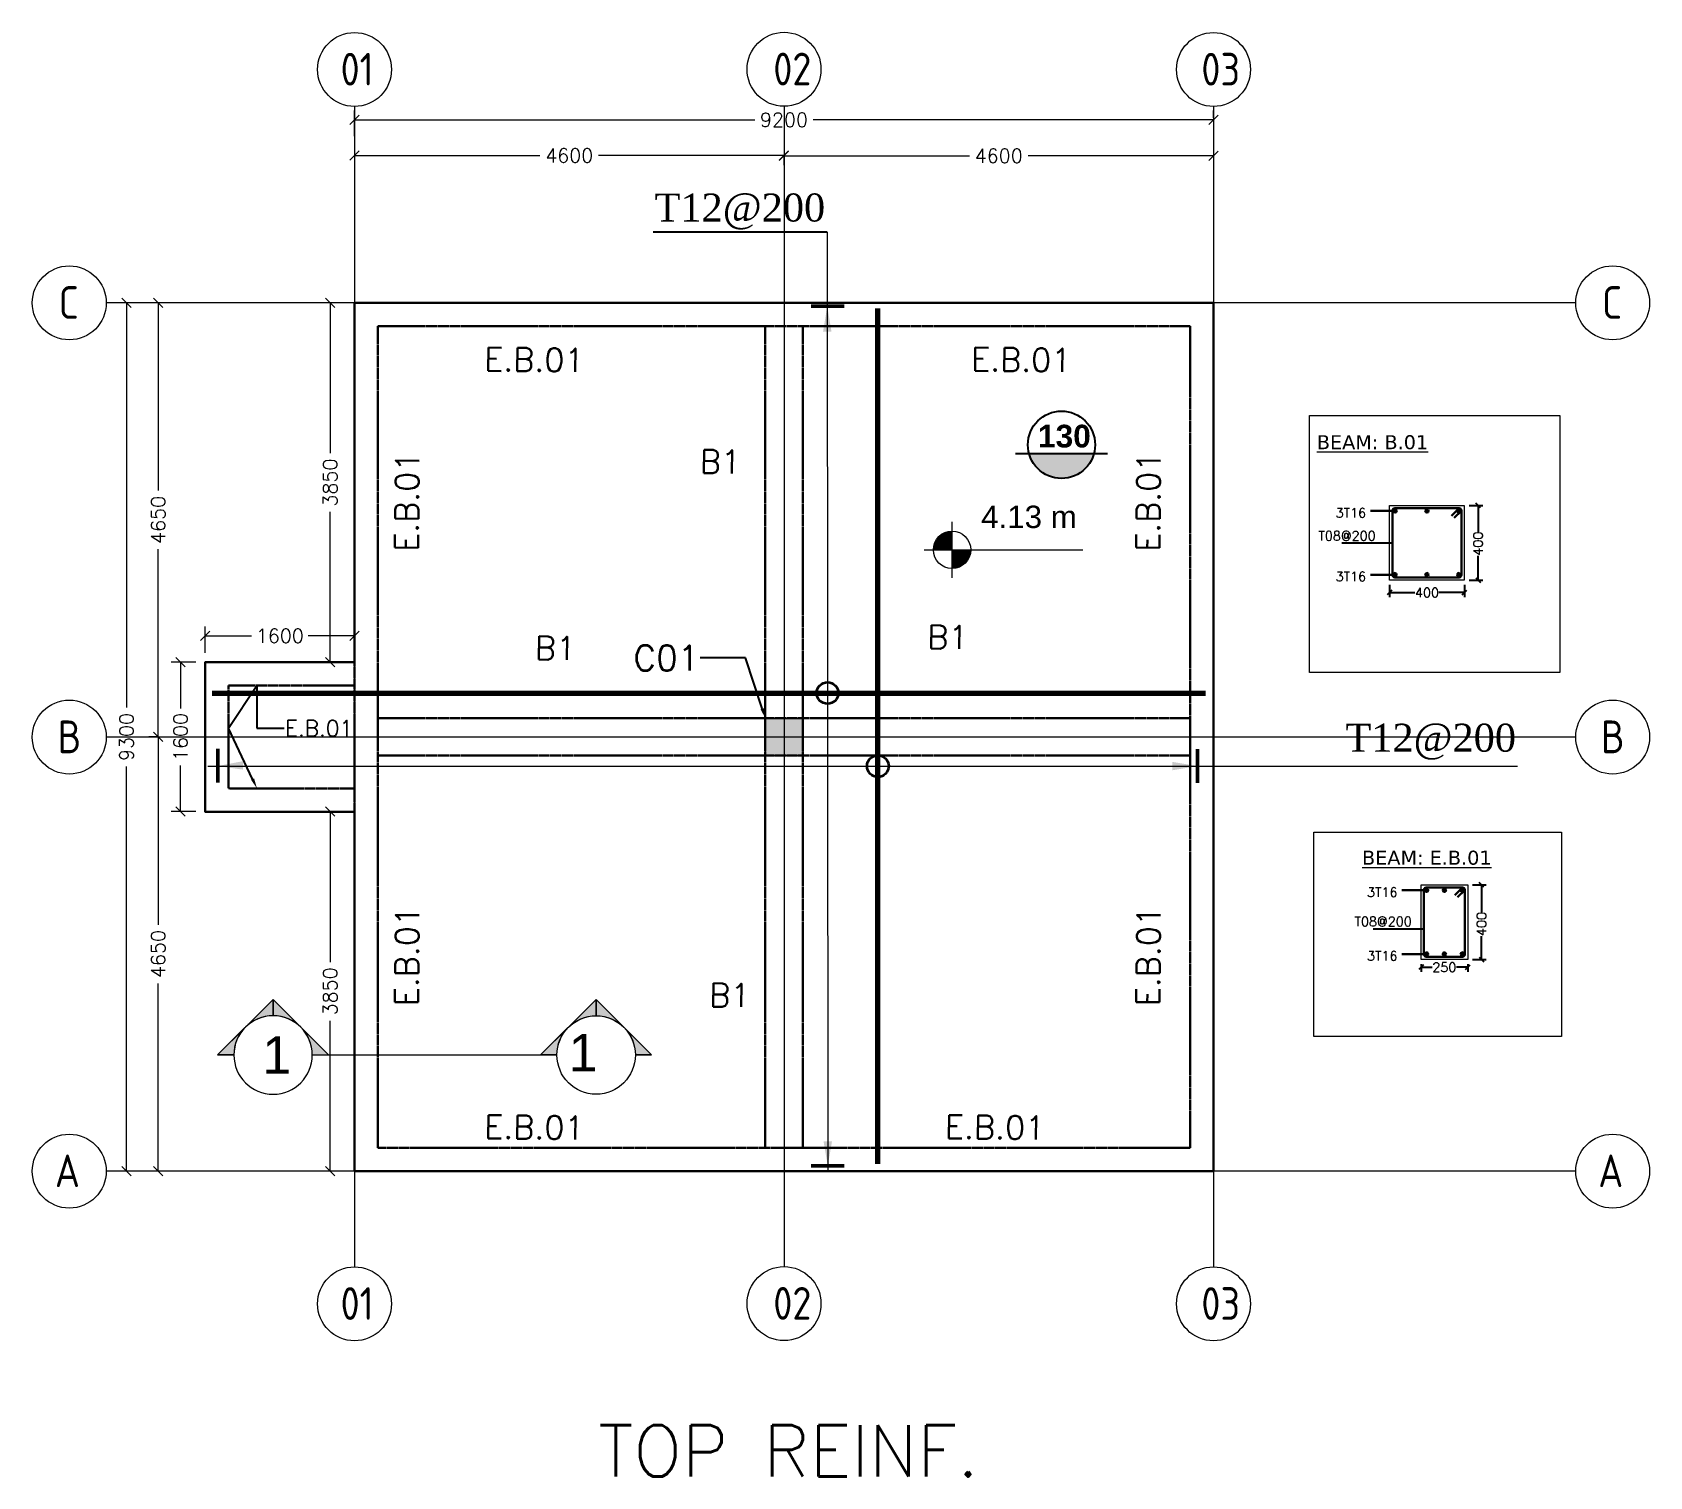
# Model space of a CAD drawing. Header units: millimetres. Extents: x 5119 to 442966, y -339486 to 193490.
# Drawn here: x 109403 to 126725, y 112283 to 127753 of the extents above; entities that cross this region are included whole.
import ezdxf
from ezdxf import colors
from ezdxf.entities.mleader import LeaderData, LeaderLine
from ezdxf.math import Vec2, Vec3

# ---------------------------------------------------------------- set-up
doc = ezdxf.new("R2010")
doc.units = ezdxf.units.MM
doc.header["$LTSCALE"] = 10
doc.header["$PDMODE"] = 34
doc.linetypes.add('D15N1A_R&D_E_pianta level 1 (L1)_00$0$PHANTOM', pattern=[12.7, 6.35, -1.27, 1.27, -1.27, 1.27, -1.27])
doc.linetypes.add('hidden', pattern=[6.25, 4.75, -1.5])
doc.layers.add('0SLABS_Pen_No__61', color=7, linetype='Continuous', lineweight=0, true_color=0x6a6a6a)
for name, color, linetype in [('2D Drafting', 7, 'Continuous'), ('SLAB', 1, 'Continuous'), ('text', 7, 'Continuous')]:
    doc.layers.add(name, color=color, linetype=linetype)
for name, color, linetype, lineweight in [('G-ANNO-DIMS', 111, 'Continuous', 9), ('G-ANNO-SYMB', 111, 'Continuous', 9), ('S-COLS', 52, 'Continuous', 9), ('STR-BEAM', 5, 'hidden', 30), ('STR-CONC', 3, 'Continuous', 30), ('STR-CONC_IN_SEC', 7, 'Continuous', 15), ('STR-DIM', 1, 'Continuous', 9), ('STR-GRID', 248, 'Continuous', 9), ('STR-HATCH', 4, 'Continuous', 9), ('STR-REINF_IN_SEC', 7, 'Continuous', 30), ('STR-TEXT', 7, 'Continuous', 9)]:
    doc.layers.add(name, color=color, linetype=linetype, lineweight=lineweight)
doc.styles.add('Arial_2', font='arial.ttf', dxfattribs={"height": 450})
doc.styles.add('Arial_3', font='arial.ttf', dxfattribs={"height": 240})
doc.styles.add('MINA_CM_S', font='romans.shx', dxfattribs={"height": 15})
doc.styles.add('MINA_MM', font='romans.shx', dxfattribs={"height": 200})
doc.styles.add('MINA_MM_ANNOT_PLAN', font='dim.shx', dxfattribs={"height": 350})
doc.styles.add('MINA_MM_S', font='romans.shx', dxfattribs={"height": 150})
doc.styles.add('MINA_MM_X-SEC_50', font='romans.shx', dxfattribs={"height": 100})
doc.styles.add('MZBOLT', font='times.ttf', dxfattribs={"height": 0.5})
doc.styles.add('style1', font='arialbd.ttf')
doc.dimstyles.new('MINA_MM_S', dxfattribs={"dimtxt": 150, "dimasz": 100, "dimexe": 100, "dimexo": 100, "dimgap": 50, "dimtad": 0, "dimdec": 0, "dimzin": 0, "dimdsep": 46, "dimtxsty": 'MINA_MM_S', "dimblk": 'OBLIQUE', "dimcen": 0.09, "dimclrd": 256, "dimclre": 256, "dimclrt": 7, "dimadec": 0, "dimazin": 0, "dimtfac": 1, "dimtdec": 0, "dimtix": 1, "dimtofl": 0, "dimtmove": 0, "dimatfit": 0, "dimfxl": 1, "dimtolj": 1, "dimtzin": 0, "dimlwd": -1, "dimlwe": -1, "dimarcsym": 0})
doc.dimstyles.new('MINA_MM_X-SEC_50', dxfattribs={"dimtxt": 100, "dimasz": 50, "dimexe": 50, "dimexo": 50, "dimgap": 0, "dimtad": 0, "dimdec": 0, "dimlfac": 0.5, "dimzin": 0, "dimdsep": 46, "dimtxsty": 'MINA_MM_X-SEC_50', "dimblk": 'OBLIQUE', "dimcen": 90, "dimclrt": 7, "dimadec": 0, "dimazin": 0, "dimtfac": 1, "dimtdec": 0, "dimtofl": 0, "dimtmove": 0, "dimatfit": 0, "dimfxl": 1, "dimtolj": 1, "dimtzin": 0, "dimarcsym": 0})

# ---------------------------------------------------------------- blocks, each defined once
blk = doc.blocks.new('_Oblique')
at = {"color": 0, "linetype": 'ByBlock', "lineweight": -2}
blk.add_line((-0.5, -0.5), (0.5, 0.5), dxfattribs=at)
blk = doc.blocks.new('*D372')
at = {"layer": 'Defpoints', "color": 0, "ltscale": 10, "transparency": 16777216}
for p in [(111055, 124856), (110750, 120206), (110841, 120206)]:
    blk.add_point(p, dxfattribs=at)
at = {"layer": 'STR-DIM', "ltscale": 10, "transparency": 16777216}
for p, q in [((110955, 124856), (110650, 124856)), ((110750, 124856), (110750, 122845)), ((110750, 120206), (110750, 122217)), ((110741, 120206), (110650, 120206))]:
    blk.add_line(p, q, dxfattribs=at)
at = {"layer": 'STR-DIM', "ltscale": 10, "transparency": 16777216, "xscale": 100, "yscale": 100, "zscale": 100}
for p, rotation in [((110750, 124856), 90), ((110750, 120206), 270)]:
    blk.add_blockref('_Oblique', p, dxfattribs=dict(at, rotation=rotation))
at = {"layer": 'STR-DIM', "color": 7, "ltscale": 10, "transparency": 16777216, "insert": (110750, 122531), "char_height": 150, "attachment_point": 5, "rotation": 90, "style": 'MINA_MM_S'}
blk.add_mtext('\\A1;4650', dxfattribs=at)
blk = doc.blocks.new('*D373')
at = {"layer": 'Defpoints', "color": 0, "ltscale": 10, "transparency": 16777216}
for p in [(110841, 120206), (110750, 115556), (111125, 115556)]:
    blk.add_point(p, dxfattribs=at)
at = {"layer": 'STR-DIM', "ltscale": 10, "transparency": 16777216}
for p, q in [((110741, 120206), (110650, 120206)), ((110750, 120206), (110750, 118195)), ((110750, 115556), (110750, 117567)), ((111025, 115556), (110650, 115556))]:
    blk.add_line(p, q, dxfattribs=at)
at = {"layer": 'STR-DIM', "ltscale": 10, "transparency": 16777216, "xscale": 100, "yscale": 100, "zscale": 100}
for p, rotation in [((110750, 120206), 90), ((110750, 115556), 270)]:
    blk.add_blockref('_Oblique', p, dxfattribs=dict(at, rotation=rotation))
at = {"layer": 'STR-DIM', "color": 7, "ltscale": 10, "transparency": 16777216, "insert": (110750, 117881), "char_height": 150, "attachment_point": 5, "rotation": 90, "style": 'MINA_MM_S'}
blk.add_mtext('\\A1;4650', dxfattribs=at)
blk = doc.blocks.new('*D374')
at = {"layer": 'Defpoints', "color": 0, "ltscale": 10, "transparency": 16777216}
for p in [(111055, 124856), (110411, 115556), (111125, 115556)]:
    blk.add_point(p, dxfattribs=at)
at = {"layer": 'STR-DIM', "ltscale": 10, "transparency": 16777216}
for p, q in [((110955, 124856), (110311, 124856)), ((110411, 124856), (110411, 120520)), ((110411, 115556), (110411, 119891)), ((111025, 115556), (110311, 115556))]:
    blk.add_line(p, q, dxfattribs=at)
at = {"layer": 'STR-DIM', "ltscale": 10, "transparency": 16777216, "xscale": 100, "yscale": 100, "zscale": 100}
for p, rotation in [((110411, 124856), 90), ((110411, 115556), 270)]:
    blk.add_blockref('_Oblique', p, dxfattribs=dict(at, rotation=rotation))
at = {"layer": 'STR-DIM', "color": 7, "ltscale": 10, "transparency": 16777216, "insert": (110411, 120206), "char_height": 150, "attachment_point": 5, "rotation": 90, "style": 'MINA_MM_S'}
blk.add_mtext('\\A1;9300', dxfattribs=at)
blk = doc.blocks.new('*D375')
at = {"layer": 'Defpoints', "color": 0, "ltscale": 10, "transparency": 16777216}
for p in [(122053, 126815), (122053, 126739), (112853, 126542)]:
    blk.add_point(p, dxfattribs=at)
at = {"layer": 'STR-DIM', "ltscale": 10, "transparency": 16777216}
for p, q in [((112853, 126642), (112853, 126915)), ((112853, 126815), (117139, 126815)), ((122053, 126815), (117767, 126815)), ((122053, 126839), (122053, 126915))]:
    blk.add_line(p, q, dxfattribs=at)
at = {"layer": 'STR-DIM', "ltscale": 10, "transparency": 16777216, "xscale": 100, "yscale": 100, "zscale": 100, "rotation": 180}
blk.add_blockref('_Oblique', (112853, 126815), dxfattribs=at)
at = {"layer": 'STR-DIM', "ltscale": 10, "transparency": 16777216, "xscale": 100, "yscale": 100, "zscale": 100}
blk.add_blockref('_Oblique', (122053, 126815), dxfattribs=at)
at = {"layer": 'STR-DIM', "color": 7, "ltscale": 10, "transparency": 16777216, "insert": (117453, 126815), "char_height": 150, "attachment_point": 5, "style": 'MINA_MM_S'}
blk.add_mtext('\\A1;9200', dxfattribs=at)
blk = doc.blocks.new('*D376')
at = {"layer": 'Defpoints', "color": 0, "ltscale": 10, "transparency": 16777216}
for p in [(117453, 126513), (122053, 126513), (117453, 126431)]:
    blk.add_point(p, dxfattribs=at)
at = {"layer": 'STR-DIM', "ltscale": 10, "transparency": 16777216}
for p, q in [((117453, 126431), (119439, 126431)), ((117453, 126413), (117453, 126331)), ((122053, 126431), (120067, 126431)), ((122053, 126413), (122053, 126331))]:
    blk.add_line(p, q, dxfattribs=at)
at = {"layer": 'STR-DIM', "ltscale": 10, "transparency": 16777216, "xscale": 100, "yscale": 100, "zscale": 100, "rotation": 180}
blk.add_blockref('_Oblique', (117453, 126431), dxfattribs=at)
at = {"layer": 'STR-DIM', "ltscale": 10, "transparency": 16777216, "xscale": 100, "yscale": 100, "zscale": 100}
blk.add_blockref('_Oblique', (122053, 126431), dxfattribs=at)
at = {"layer": 'STR-DIM', "color": 7, "ltscale": 10, "transparency": 16777216, "insert": (119753, 126431), "char_height": 150, "attachment_point": 5, "style": 'MINA_MM_S'}
blk.add_mtext('\\A1;4600', dxfattribs=at)
blk = doc.blocks.new('*D377')
at = {"layer": 'Defpoints', "color": 0, "ltscale": 10, "transparency": 16777216}
for p in [(112853, 126542), (117453, 126515), (112853, 126433)]:
    blk.add_point(p, dxfattribs=at)
at = {"layer": 'STR-DIM', "ltscale": 10, "transparency": 16777216}
for p, q in [((112853, 126442), (112853, 126333)), ((112853, 126433), (114839, 126433)), ((117453, 126433), (115467, 126433)), ((117453, 126415), (117453, 126333))]:
    blk.add_line(p, q, dxfattribs=at)
at = {"layer": 'STR-DIM', "ltscale": 10, "transparency": 16777216, "xscale": 100, "yscale": 100, "zscale": 100, "rotation": 180}
blk.add_blockref('_Oblique', (112853, 126433), dxfattribs=at)
at = {"layer": 'STR-DIM', "ltscale": 10, "transparency": 16777216, "xscale": 100, "yscale": 100, "zscale": 100}
blk.add_blockref('_Oblique', (117453, 126433), dxfattribs=at)
at = {"layer": 'STR-DIM', "color": 7, "ltscale": 10, "transparency": 16777216, "insert": (115153, 126433), "char_height": 150, "attachment_point": 5, "style": 'MINA_MM_S'}
blk.add_mtext('\\A1;4600', dxfattribs=at)
blk = doc.blocks.new('40X45')
at = {"ltscale": 10, "true_color": 0xcd6928}
h = blk.add_hatch(color=32, dxfattribs=at)
h.dxf.hatch_style = 1
h.paths.add_polyline_path([(8370, 114284), (8370, 113884), (8770, 113884), (8770, 114284)])
at = {"layer": 'S-COLS', "ltscale": 10}
blk.add_lwpolyline([(8370, 114284), (8770, 114284), (8770, 113884), (8370, 113884), (8370, 114284)], dxfattribs=at)
blk = doc.blocks.new('*D378')
at = {"layer": 'Defpoints', "color": 0, "ltscale": 10, "transparency": 16777216}
for p in [(111253, 121289), (111253, 121006), (112853, 121006)]:
    blk.add_point(p, dxfattribs=at)
at = {"layer": 'STR-DIM', "ltscale": 10, "transparency": 16777216}
for p, q in [((111253, 121106), (111253, 121389)), ((111253, 121289), (111750, 121289)), ((112853, 121289), (112357, 121289)), ((112853, 121106), (112853, 121389))]:
    blk.add_line(p, q, dxfattribs=at)
at = {"layer": 'STR-DIM', "ltscale": 10, "transparency": 16777216, "xscale": 100, "yscale": 100, "zscale": 100, "rotation": 180}
blk.add_blockref('_Oblique', (111253, 121289), dxfattribs=at)
at = {"layer": 'STR-DIM', "ltscale": 10, "transparency": 16777216, "xscale": 100, "yscale": 100, "zscale": 100}
blk.add_blockref('_Oblique', (112853, 121289), dxfattribs=at)
at = {"layer": 'STR-DIM', "color": 7, "ltscale": 10, "transparency": 16777216, "insert": (112053, 121289), "char_height": 150, "attachment_point": 5, "style": 'MINA_MM_S'}
blk.add_mtext('\\A1;1600', dxfattribs=at)
blk = doc.blocks.new('*D379')
at = {"layer": 'Defpoints', "color": 0, "ltscale": 10, "transparency": 16777216}
for p in [(111253, 121006), (110991, 119406), (111253, 119406)]:
    blk.add_point(p, dxfattribs=at)
at = {"layer": 'STR-DIM', "ltscale": 10, "transparency": 16777216}
for p, q in [((111153, 121006), (110891, 121006)), ((110991, 121006), (110991, 120509)), ((110991, 119406), (110991, 119902)), ((111153, 119406), (110891, 119406))]:
    blk.add_line(p, q, dxfattribs=at)
at = {"layer": 'STR-DIM', "ltscale": 10, "transparency": 16777216, "xscale": 100, "yscale": 100, "zscale": 100}
for p, rotation in [((110991, 121006), 90), ((110991, 119406), 270)]:
    blk.add_blockref('_Oblique', p, dxfattribs=dict(at, rotation=rotation))
at = {"layer": 'STR-DIM', "color": 7, "ltscale": 10, "transparency": 16777216, "insert": (110991, 120206), "char_height": 150, "attachment_point": 5, "rotation": 90, "style": 'MINA_MM_S'}
blk.add_mtext('\\A1;1600', dxfattribs=at)
blk = doc.blocks.new('*D380')
at = {"layer": 'Defpoints', "color": 0, "ltscale": 10, "transparency": 16777216}
for p in [(112853, 124856), (112594, 121006), (112853, 121006)]:
    blk.add_point(p, dxfattribs=at)
at = {"layer": 'STR-DIM', "ltscale": 10, "transparency": 16777216}
for p, q in [((112753, 124856), (112494, 124856)), ((112594, 124856), (112594, 123245)), ((112594, 121006), (112594, 122616)), ((112753, 121006), (112494, 121006))]:
    blk.add_line(p, q, dxfattribs=at)
at = {"layer": 'STR-DIM', "ltscale": 10, "transparency": 16777216, "xscale": 100, "yscale": 100, "zscale": 100}
for p, rotation in [((112594, 124856), 90), ((112594, 121006), 270)]:
    blk.add_blockref('_Oblique', p, dxfattribs=dict(at, rotation=rotation))
at = {"layer": 'STR-DIM', "color": 7, "ltscale": 10, "transparency": 16777216, "insert": (112594, 122931), "char_height": 150, "attachment_point": 5, "rotation": 90, "style": 'MINA_MM_S'}
blk.add_mtext('\\A1;3850', dxfattribs=at)
blk = doc.blocks.new('*D381')
at = {"layer": 'Defpoints', "color": 0, "ltscale": 10, "transparency": 16777216}
for p in [(112853, 119406), (112594, 115556), (112853, 115556)]:
    blk.add_point(p, dxfattribs=at)
at = {"layer": 'STR-DIM', "ltscale": 10, "transparency": 16777216}
for p, q in [((112753, 119406), (112494, 119406)), ((112594, 119406), (112594, 117795)), ((112594, 115556), (112594, 117166)), ((112753, 115556), (112494, 115556))]:
    blk.add_line(p, q, dxfattribs=at)
at = {"layer": 'STR-DIM', "ltscale": 10, "transparency": 16777216, "xscale": 100, "yscale": 100, "zscale": 100}
for p, rotation in [((112594, 119406), 90), ((112594, 115556), 270)]:
    blk.add_blockref('_Oblique', p, dxfattribs=dict(at, rotation=rotation))
at = {"layer": 'STR-DIM', "color": 7, "ltscale": 10, "transparency": 16777216, "insert": (112594, 117481), "char_height": 150, "attachment_point": 5, "rotation": 90, "style": 'MINA_MM_S'}
blk.add_mtext('\\A1;3850', dxfattribs=at)
blk = doc.blocks.new('ggggggg')
at = {"layer": 'STR-GRID', "ltscale": 10}
for p, q in [((112856, 110282), (112856, 97853)), ((117456, 110284), (117456, 97855)), ((122056, 110282), (122056, 97853))]:
    blk.add_line(p, q, dxfattribs=at)
for points in [[(125935, 108178), (110197, 108178)], [(125935, 103527), (110197, 103527)], [(125935, 98878), (110197, 98878)]]:
    blk.add_lwpolyline(points, dxfattribs=at)
for centre in [(112856, 110678), (117456, 110680), (122056, 110678), (109801, 108178), (126331, 108178), (109801, 103527), (126331, 103527), (109801, 98878), (126331, 98878), (112856, 97457), (117456, 97459), (122056, 97457)]:
    blk.add_circle(centre, 396, dxfattribs=at)
at = {"layer": 'STR-TEXT', "char_height": 350, "attachment_point": 3, "style": 'MINA_MM_ANNOT_PLAN'}
for s, insert in [('01', (113060, 110856)), ('02', (117749, 110858)), ('03', (122340, 110856)), ('C', (109902, 108357)), ('C', (126432, 108357)), ('B', (109930, 103705)), ('B', (126460, 103705)), ('A', (109915, 99057)), ('A', (126445, 99057)), ('01', (113060, 97635)), ('02', (117749, 97637)), ('03', (122340, 97635))]:
    blk.add_mtext_dynamic_manual_height_columns(s, width=668.67, gutter_width=12.5, heights=[0], dxfattribs=dict(at, insert=insert))
blk = doc.blocks.new('Spot Elevations - Standard-23738-1-ground floor')
at = {"layer": 'G-ANNO-DIMS'}
h = blk.add_hatch(color=256, dxfattribs=at)
edge = h.paths.add_edge_path(flags=0)
edge.add_line((-2, 0), (-4, 0))
edge.add_arc((-2, 0), 2, 90, 180, ccw=False)
edge.add_line((-2, 2), (-2, 0))
h = blk.add_hatch(color=256, dxfattribs=at)
edge = h.paths.add_edge_path(flags=0)
edge.add_line((-2, 0), (0, 0))
edge.add_arc((-2, 0), 2, 270, 360, ccw=False)
edge.add_line((-2, -2), (-2, 0))
for p, q in [((-2, -3), (-2, 3)), ((-5, 0), (12, 0))]:
    blk.add_line(p, q, dxfattribs=at)
blk.add_circle((-2, 0), 2, dxfattribs=at)
blk = doc.blocks.new('DFSD')
at = {"layer": 'G-ANNO-DIMS', "xscale": 99.99999999999993, "yscale": 99.99999999999993, "zscale": 99.99999999999993}
blk.add_blockref('Spot Elevations - Standard-23738-1-ground floor', (849872, 70278), dxfattribs=at)
at = {"layer": 'G-ANNO-DIMS', "style": 'Arial_3'}
blk.add_text('4.13 m', height=240, dxfattribs=at).set_placement((849983, 70511))
blk = doc.blocks.new('Section - Standard-1049-4-stair case roof')
at = {"layer": 'G-ANNO-SYMB'}
h = blk.add_hatch(color=256, dxfattribs=at)
edge = h.paths.add_edge_path(flags=0)
edge.add_line((-6, 8.49), (-6, 6))
edge.add_arc((-6, 0), 6, 90, 135)
edge.add_line((-10.24, 4.24), (-6, 8.49))
h = blk.add_hatch(color=256, dxfattribs=at)
edge = h.paths.add_edge_path(flags=0)
edge.add_line((-6, 8.49), (-1.76, 4.24))
edge.add_arc((-6, 0), 6, 45, 90)
edge.add_line((-6, 6), (-6, 8.49))
h = blk.add_hatch(color=256, dxfattribs=at)
edge = h.paths.add_edge_path(flags=0)
edge.add_line((-14.49, 0), (-10.24, 4.24))
edge.add_arc((-6, 0), 6, 135, 180)
edge.add_line((-12, 0), (-14.49, 0))
h = blk.add_hatch(color=256, dxfattribs=at)
edge = h.paths.add_edge_path(flags=0)
edge.add_line((2.49, 0), (0, 0))
edge.add_arc((-6, 0), 6, 360, 405)
edge.add_line((-1.76, 4.24), (2.49, 0))
for p, q in [((-6, 8.49), (-14.49, 0)), ((-6, 8.49), (-10.24, 4.24)), ((-6, 8.49), (2.49, 0)), ((-6, 6), (-6, 8.49)), ((-6, 8.49), (-6, 6)), ((-1.76, 4.24), (-6, 8.49)), ((-10.24, 4.24), (-14.49, 0)), ((2.49, 0), (-1.76, 4.24)), ((-14.49, 0), (-12, 0)), ((0, 0), (2.49, 0)), ((-12, 0), (-14.49, 0)), ((0, 0), (2.49, 0))]:
    blk.add_line(p, q, dxfattribs=at)
for start, end in [(360, 180), (90, 135), (45, 90), (135, 180), (360, 45), (180, 360)]:
    blk.add_arc((-6, 0), 6, start, end, dxfattribs=at)
blk = doc.blocks.new('*D449')
at = {"layer": 'Defpoints', "color": 0, "transparency": 16777216}
for p in [(124776, 118622), (124776, 117822), (124924, 117822)]:
    blk.add_point(p, dxfattribs=at)
at = {"layer": 'STR-DIM', "color": 0, "lineweight": -2, "transparency": 16777216}
for p, q in [((124826, 118622), (124974, 118622)), ((124924, 118622), (124924, 118331)), ((124924, 117822), (124924, 118074)), ((124826, 117822), (124974, 117822))]:
    blk.add_line(p, q, dxfattribs=at)
at = {"layer": 'STR-DIM', "color": 0, "lineweight": -2, "transparency": 16777216, "xscale": 50, "yscale": 50, "zscale": 50}
for p, rotation in [((124924, 118622), 90), ((124924, 117822), 270)]:
    blk.add_blockref('_Oblique', p, dxfattribs=dict(at, rotation=rotation))
at = {"layer": 'STR-DIM', "color": 7, "transparency": 16777216, "insert": (124924, 118203), "char_height": 100, "attachment_point": 5, "rotation": 90, "style": 'MINA_MM_X-SEC_50'}
blk.add_mtext('\\A1;400', dxfattribs=at)
blk = doc.blocks.new('BAR')
at = {"layer": 'STR-HATCH'}
h = blk.add_hatch(dxfattribs=at)
h.set_pattern_fill('ANSI31', color=256, scale=20)
h.set_pattern_definition([(45, (0, 0), (-1.76777, 1.76777), [])])
edge = h.paths.add_edge_path()
edge.add_arc((0, 0), 12.5, 0, 360)
at = {"layer": 'STR-REINF_IN_SEC'}
blk.add_circle((0, 0), 12.5, dxfattribs=at)
blk = doc.blocks.new('*D451')
at = {"layer": 'Defpoints', "color": 0, "transparency": 16777216}
for p in [(124276, 117822), (124776, 117822), (124776, 117739)]:
    blk.add_point(p, dxfattribs=at)
at = {"layer": 'STR-DIM', "color": 0, "lineweight": -2, "transparency": 16777216}
for p, q in [((124276, 117772), (124276, 117689)), ((124276, 117739), (124397, 117739)), ((124776, 117739), (124655, 117739)), ((124776, 117772), (124776, 117689))]:
    blk.add_line(p, q, dxfattribs=at)
at = {"layer": 'STR-DIM', "color": 0, "lineweight": -2, "transparency": 16777216, "xscale": 50, "yscale": 50, "zscale": 50, "rotation": 180}
blk.add_blockref('_Oblique', (124276, 117739), dxfattribs=at)
at = {"layer": 'STR-DIM', "color": 0, "lineweight": -2, "transparency": 16777216, "xscale": 50, "yscale": 50, "zscale": 50}
blk.add_blockref('_Oblique', (124776, 117739), dxfattribs=at)
at = {"layer": 'STR-DIM', "color": 7, "transparency": 16777216, "insert": (124526, 117739), "char_height": 100, "attachment_point": 5, "style": 'MINA_MM_X-SEC_50'}
blk.add_mtext('\\A1;250', dxfattribs=at)
blk = doc.blocks.new('*D450')
at = {"layer": 'Defpoints', "color": 0, "transparency": 16777216}
for p in [(124740, 122686), (124740, 121886), (124887, 121886)]:
    blk.add_point(p, dxfattribs=at)
at = {"layer": 'STR-DIM', "color": 0, "lineweight": -2, "transparency": 16777216}
for p, q in [((124790, 122686), (124937, 122686)), ((124887, 122686), (124887, 122404)), ((124887, 121886), (124887, 122147)), ((124790, 121886), (124937, 121886))]:
    blk.add_line(p, q, dxfattribs=at)
at = {"layer": 'STR-DIM', "color": 0, "lineweight": -2, "transparency": 16777216, "xscale": 50, "yscale": 50, "zscale": 50}
for p, rotation in [((124887, 122686), 90), ((124887, 121886), 270)]:
    blk.add_blockref('_Oblique', p, dxfattribs=dict(at, rotation=rotation))
at = {"layer": 'STR-DIM', "color": 7, "transparency": 16777216, "insert": (124887, 122276), "char_height": 100, "attachment_point": 5, "rotation": 90, "style": 'MINA_MM_X-SEC_50'}
blk.add_mtext('\\A1;400', dxfattribs=at)
blk = doc.blocks.new('*D452')
at = {"layer": 'Defpoints', "color": 0, "transparency": 16777216}
for p in [(123940, 121886), (124740, 121886), (124740, 121752)]:
    blk.add_point(p, dxfattribs=at)
at = {"layer": 'STR-DIM', "color": 0, "lineweight": -2, "transparency": 16777216}
for p, q in [((123940, 121836), (123940, 121702)), ((124740, 121836), (124740, 121702)), ((123940, 121752), (124211, 121752)), ((124740, 121752), (124468, 121752))]:
    blk.add_line(p, q, dxfattribs=at)
at = {"layer": 'STR-DIM', "color": 0, "lineweight": -2, "transparency": 16777216, "xscale": 50, "yscale": 50, "zscale": 50, "rotation": 180}
blk.add_blockref('_Oblique', (123940, 121752), dxfattribs=at)
at = {"layer": 'STR-DIM', "color": 0, "lineweight": -2, "transparency": 16777216, "xscale": 50, "yscale": 50, "zscale": 50}
blk.add_blockref('_Oblique', (124740, 121752), dxfattribs=at)
at = {"layer": 'STR-DIM', "color": 7, "transparency": 16777216, "insert": (124340, 121752), "char_height": 100, "attachment_point": 5, "style": 'MINA_MM_X-SEC_50'}
blk.add_mtext('\\A1;400', dxfattribs=at)

msp = doc.modelspace()

# ---------------------------------------------------------------- hatches: boundary and pattern name
at = {"layer": '2D Drafting'}
msp.add_hatch(color=255, dxfattribs=at).paths.add_polyline_path([(120077.8, 123240.6, 0.7637627), (120773.3, 123240.6)])

# ---------------------------------------------------------------- linework, layer by layer
msp.add_line((117916.2, 125611.7), (116051.6, 125611.7))
at = {"lineweight": 0}
for p, q in [((117916.2, 125611.7), (117922.1, 115564.8)), ((111281.7, 119894), (125309.2, 119894))]:
    msp.add_line(p, q, dxfattribs=at)
at = {"lineweight": 50}
for p, q in [((117744.1, 124818.5), (118096.5, 124818.5)), ((111387.5, 119716.8), (111387.5, 120078.6)), ((121880.6, 119713.1), (121880.6, 120074.9)), ((117745.8, 115611), (118098.2, 115611))]:
    msp.add_line(p, q, dxfattribs=at)
at = {"lineweight": 70}
for p, q in [((118459.2, 115633.4), (118459.2, 124796.3)), ((111328.6, 120676.6), (121967.9, 120676.6))]:
    msp.add_line(p, q, dxfattribs=at)
for points in [[(117961.5, 124548.5), (117871.5, 124548.5), (117916.5, 124818.5)], [(111657.3, 119946.4), (111657.3, 119856.4), (111387.5, 119894)], [(121610.8, 119939), (121610.8, 119849), (121880.8, 119894)], [(117967, 115873.5), (117877, 115873.5), (117922, 115611)]]:
    msp.add_solid(points)
at = {"layer": '0SLABS_Pen_No__61', "color": 6, "linetype": 'Continuous', "lineweight": 35}
for centre in [(117919.4, 120676.6), (118459.2, 119894)]:
    msp.add_circle(centre, 116, dxfattribs=at)
at = {"layer": '2D Drafting'}
msp.add_line((119931.9, 123240.6), (120919.1, 123240.6), dxfattribs=at)
msp.add_circle((120425.5, 123335.5), 360.4, dxfattribs=at)
at = {"layer": 'G-ANNO-SYMB'}
msp.add_line((112397.4, 116799.5), (115017.3, 116799.5), dxfattribs=at)
at = {"layer": 'STR-BEAM', "ltscale": 0.25}
msp.add_lwpolyline([(113103.2, 124605.7), (121803.2, 124605.7), (121803.2, 115805.7), (113103.2, 115805.7)], close=True, dxfattribs=at)
for points in [[(117253.2, 115805.7), (117253.2, 124605.7)], [(117653.2, 115805.7), (117653.2, 124605.7)], [(112853.2, 121005.7), (112853.2, 119405.7)], [(112853.2, 120755.7), (111503.2, 120755.7), (111503.2, 119655.7), (112853.2, 119652.7)], [(113103.2, 120405.7), (121803.2, 120405.7)], [(113103.2, 120005.7), (121803.2, 120005.7)]]:
    msp.add_lwpolyline(points, dxfattribs=at)
at = {"layer": 'STR-CONC', "ltscale": 10}
msp.add_lwpolyline([(112853.2, 119405.7), (111253.2, 119405.7), (111253.2, 121005.7), (112853.2, 121005.7), (112853.2, 124855.7), (122053.2, 124855.7), (122053.2, 115555.7), (112853.2, 115555.7)], close=True, dxfattribs=at)
at = {"layer": 'STR-CONC_IN_SEC'}
for points in [[(124739.5, 122685.6), (124739.5, 121885.6), (123939.5, 121885.6), (123939.5, 122685.6)], [(124776, 118622.5), (124776, 117822.5), (124276, 117822.5), (124276, 118622.5)]]:
    msp.add_lwpolyline(points, close=True, dxfattribs=at)
at = {"layer": 'STR-DIM'}
for points in [[(123082.5, 123647.6), (125763.1, 123647.6), (125763.1, 120895.9), (123082.5, 120895.9)], [(123128.9, 119184.5), (125780, 119184.5), (125780, 116996.4), (123128.9, 116996.4)]]:
    msp.add_lwpolyline(points, close=True, dxfattribs=at)
at = {"layer": 'STR-REINF_IN_SEC'}
for points in [[(123995.5, 122655.6), (124683.5, 122655.6, -0.4142136), (124709.5, 122629.6), (124709.5, 121941.6, -0.4142136), (124683.5, 121915.6), (123995.5, 121915.6, -0.4142136), (123969.5, 121941.6), (123969.5, 122629.6, -0.4142136)], [(124332, 118592.5), (124720, 118592.5, -0.4142136), (124746, 118566.5), (124746, 117878.5, -0.4142136), (124720, 117852.5), (124332, 117852.5, -0.4142136), (124306, 117878.5), (124306, 118566.5, -0.4142136)]]:
    msp.add_lwpolyline(points, format="xyb", close=True, dxfattribs=at)
for points in [[(124682.8, 122655.6), (124603.2, 122574.8)], [(124709.5, 122629), (124630.5, 122551.8)], [(124719.2, 118592.5), (124639.7, 118511.7)], [(124746, 118565.9), (124666.9, 118488.6)]]:
    msp.add_lwpolyline(points, dxfattribs=at)

# ---------------------------------------------------------------- block references
at = {"layer": 'G-ANNO-SYMB', "yscale": 69.99999999999994, "zscale": 69.99999999999994}
for p, xscale in [((112401.2, 116799.5), 69.99999999999994), ((115021.1, 116799.5), -69.99999999999994)]:
    msp.add_blockref('Section - Standard-1049-4-stair case roof', p, dxfattribs=dict(at, xscale=xscale))
at = {"layer": 'S-COLS'}
msp.add_blockref('40X45', (108883.7, 6121.3), dxfattribs=at)
at = {"layer": 'SLAB', "color": 0}
msp.add_blockref('DFSD', (-730418.7, 51932.6), dxfattribs=at)
at = {"layer": 'STR-DIM'}
msp.add_blockref('ggggggg', (-2.6, 16677.3), dxfattribs=at)
at = {"layer": 'STR-REINF_IN_SEC', "yscale": 1.44, "zscale": 1.44, "rotation": 180}
for p, xscale in [((123998.5, 122627), -1.44), ((124339.5, 122627), -1.44), ((124680.6, 122627), 1.44), ((124334.9, 118563.9), -1.44), ((124526, 118563.9), -1.44), ((124717.1, 118563.9), 1.44)]:
    msp.add_blockref('BAR', p, dxfattribs=dict(at, xscale=xscale))
at = {"layer": 'STR-REINF_IN_SEC', "yscale": 1.44, "zscale": 1.44}
for p, xscale in [((123998.5, 121944.2), 1.44), ((124339.5, 121944.2), 1.44), ((124680.6, 121944.2), -1.44), ((124334.9, 117881.1), 1.44), ((124526, 117881.1), 1.44), ((124717.1, 117881.1), -1.44)]:
    msp.add_blockref('BAR', p, dxfattribs=dict(at, xscale=xscale))

# ---------------------------------------------------------------- texts
at = {"layer": 'G-ANNO-SYMB', "char_height": 400, "width": 192.405, "style": 'Arial_2'}
for insert, attachment_point in [((111864.6, 116999.8), 1), ((115457.4, 117024.6), 3)]:
    msp.add_mtext('1', dxfattribs=dict(at, insert=insert, attachment_point=attachment_point))
at = {"layer": 'STR-TEXT', "char_height": 250, "attachment_point": 3, "style": 'MINA_MM'}
for s, insert, rotation in [('E.B.01', (115316.4, 124365.8), 359.38059), ('E.B.01', (120530.9, 124365.8), 359.38059), ('E.B.01', (113295.3, 123262.2), 89.38059), ('B1', (116993.1, 123276.9), 359.38059), ('E.B.01', (121236.3, 123262.2), 89.38059), ('B1', (115226.6, 121280.3), 359.38059), ('B1', (119429.9, 121397.6), 359.38059), ('E.B.01', (113295.3, 118395.3), 89.38059), ('E.B.01', (121236.3, 118395.3), 89.38059), ('B1', (117094.2, 117562.8), 359.38059), ('E.B.01', (115316.4, 116144.5), 359.38059), ('E.B.01', (120251.2, 116144.5), 359.38059)]:
    msp.add_mtext_dynamic_manual_height_columns(s, width=668.667, gutter_width=12.5, heights=[0], dxfattribs=dict(at, insert=insert, rotation=rotation))
at = {"layer": 'STR-TEXT'}
for s, insert, char_height, attachment_point, style in [('\\A1;{\\fVerdana|b0|i0|c0|p34;\\LBEAM: B.01}', (123160, 123438.3), 150, 1, 'MINA_CM_S'), ('\\A1;3T16', (123361.2, 122655.9), 100, 1, 'MINA_MM_X-SEC_50'), ('\\A1;T08@200', (123177.3, 122410.1), 100, 1, 'MINA_MM_X-SEC_50'), ('\\A1;3T16', (123361.2, 121973.1), 100, 1, 'MINA_MM_X-SEC_50'), ('\\A1;{\\fVerdana|b0|i0|c0|p34;\\LBEAM: E.B.01}', (123644, 118987.8), 150, 1, 'MINA_CM_S'), ('\\A1;3T16', (123697.6, 118592.8), 100, 1, 'MINA_MM_X-SEC_50'), ('\\A1;T08@200', (123563.9, 118279.3), 100, 1, 'MINA_MM_X-SEC_50'), ('\\A1;3T16', (123697.6, 117910), 100, 1, 'MINA_MM_X-SEC_50'), ('\\A1;TOP REINF.', (117503, 112558.1), 550, 5, 'MINA_MM')]:
    msp.add_mtext(s, dxfattribs=dict(at, insert=insert, char_height=char_height, attachment_point=attachment_point, style=style))
at = {"layer": 'text', "char_height": 300, "attachment_point": 3, "style": 'MZBOLT'}
for insert, width in [((117894.1, 126026.9), 4154.823), ((125293.3, 120348.1), 8250.986)]:
    msp.add_mtext('T12@200', dxfattribs=dict(at, insert=insert, width=width))
at = {"layer": 'text', "linetype": 'D15N1A_R&D_E_pianta level 1 (L1)_00$0$PHANTOM', "lineweight": 5, "ltscale": 10, "insert": (120173.1, 123549.9), "char_height": 243, "width": 446.034, "attachment_point": 1, "style": 'style1'}
msp.add_mtext('130', dxfattribs=at)

# ---------------------------------------------------------------- dimensions: what is measured, and where the dimension line sits
at = {"layer": 'STR-DIM', "ltscale": 10}
dim = msp.add_linear_dim(base=(122053.2, 126815.2), p1=(112853.2, 126541.8), p2=(122053.2, 126738.5), dimstyle='MINA_MM_S', dxfattribs=at)
dim.commit()
dim.dimension.update_dxf_attribs({"geometry": '*D375', "text_midpoint": (117453.2, 126815.2), "dimtype": 160})
dim = msp.add_linear_dim(base=(112853.2, 126432.7), p1=(117453.2, 126515.2), p2=(112853.2, 126541.8), dimstyle='MINA_MM_S', override={"dimtmove": 1}, dxfattribs=at)
dim.commit()
dim.dimension.update_dxf_attribs({"geometry": '*D377', "text_midpoint": (115153.2, 126432.7)})
for base, p1, p2, picture, middle in [((117453.2, 126430.9), (122053.2, 126513.3), (117453.2, 126513.3), '*D376', (119753.2, 126430.9)), ((111253.2, 121289.2), (112853.2, 121005.7), (111253.2, 121005.7), '*D378', (112053.2, 121289.2))]:
    dim = msp.add_linear_dim(base=base, p1=p1, p2=p2, dimstyle='MINA_MM_S', dxfattribs=at)
    dim.commit()
    dim.dimension.update_dxf_attribs({"geometry": picture, "text_midpoint": middle})
for base, p1, p2, picture, middle in [((110411.3, 115555.7), (111055.5, 124855.7), (111125, 115555.7), '*D374', (110411.3, 120205.7)), ((110750.4, 120205.9), (111055.5, 124855.7), (110840.7, 120205.9), '*D372', (110750.4, 122530.8)), ((112593.6, 121005.7), (112853.2, 124855.7), (112853.2, 121005.7), '*D380', (112593.6, 122930.7)), ((110990.5, 119405.7), (111253.2, 121005.7), (111253.2, 119405.7), '*D379', (110990.5, 120205.7)), ((112593.6, 115555.7), (112853.2, 119405.7), (112853.2, 115555.7), '*D381', (112593.6, 117480.7))]:
    dim = msp.add_linear_dim(base=base, p1=p1, p2=p2, angle=90, dimstyle='MINA_MM_S', dxfattribs=at)
    dim.commit()
    dim.dimension.update_dxf_attribs({"geometry": picture, "text_midpoint": middle})
at = {"layer": 'STR-DIM'}
for base, p1, p2, picture, middle in [((124887.1, 121885.6), (124739.5, 122685.6), (124739.5, 121885.6), '*D450', (124887.1, 122275.6)), ((124923.6, 117822.5), (124776, 118622.5), (124776, 117822.5), '*D449', (124923.6, 118202.8))]:
    dim = msp.add_linear_dim(base=base, p1=p1, p2=p2, angle=270, dimstyle='MINA_MM_X-SEC_50', dxfattribs=at)
    dim.commit()
    dim.dimension.update_dxf_attribs({"geometry": picture, "text_midpoint": middle, "dimtype": 160})
for base, p1, p2, picture, middle in [((124739.5, 121751.8), (123939.5, 121885.6), (124739.5, 121885.6), '*D452', (124339.5, 121751.8)), ((124776, 117738.7), (124276, 117822.5), (124776, 117822.5), '*D451', (124526, 117738.7))]:
    dim = msp.add_linear_dim(base=base, p1=p1, p2=p2, dimstyle='MINA_MM_X-SEC_50', dxfattribs=at)
    dim.commit()
    dim.dimension.update_dxf_attribs({"geometry": picture, "text_midpoint": middle})
at = {"layer": 'STR-DIM', "ltscale": 10}
dim = msp.add_linear_dim(base=(110750.4, 115555.7), p1=(110840.7, 120205.9), p2=(111125, 115555.7), angle=90, dimstyle='MINA_MM_S', override={"dimtxt": 150, "dimtmove": 1}, dxfattribs=at)
dim.commit()
dim.dimension.update_dxf_attribs({"geometry": '*D373', "text_midpoint": (110750.4, 117880.8)})

# ---------------------------------------------------------------- leaders
at = {"layer": 'STR-DIM'}
for points in [[(123998.5, 122627), (123734.2, 122627), (123998.5, 122627), (123734.2, 122627)], [(123969.5, 122280.5), (123427.6, 122280.5)], [(123998.5, 121944.2), (123734.2, 121944.2), (123998.5, 121944.2), (123734.2, 121944.2)], [(124334.9, 118563.9), (124070.6, 118563.9), (124334.9, 118563.9), (124070.6, 118563.9)], [(124306, 118145.9), (123764.1, 118145.9)], [(124334.9, 117881.1), (124070.6, 117881.1), (124334.9, 117881.1), (124070.6, 117881.1)]]:
    msp.add_leader(points, dimstyle='MINA_MM_X-SEC_50', dxfattribs=at)
at = {"layer": 'STR-TEXT'}
ml = msp.add_multileader_mtext('Standard', dxfattribs=at)
ml.set_content('C01', color=256, style='MINA_MM')
ml.set_leader_properties(color=1)
ml.build(insert=Vec2(0, 0))
ml.multileader.update_dxf_attribs({"arrow_head_size": 110})
ctx = ml.context
ctx.base_point, ctx.char_height, ctx.arrow_head_size, ctx.landing_gap_size, ctx.plane_origin = Vec3(115906.2, 121052.1), 270, 110, 10, Vec3(118759.2, 120200.5)
ctx.text_align_type = 2
notes = []
notes.append((ctx, [(1, (1, 1, 0), (117040.3, 121052.1), (-1, 0), 484.1, [(0, [(117253.2, 120405.7)], 0, [])])]))
ctx.mtext.insert, ctx.mtext.alignment, ctx.mtext.flow_direction = Vec3(116546.2, 121187.1), 3, 5
ml = msp.add_multileader_mtext('Standard', dxfattribs=at)
ml.set_content('E.B.01', color=256, style='MINA_MM')
ml.set_leader_properties(color=1)
ml.build(insert=Vec2(0, 0))
ml.multileader.update_dxf_attribs({"arrow_head_size": 110})
ctx = ml.context
ctx.base_point, ctx.char_height, ctx.arrow_head_size, ctx.landing_gap_size, ctx.plane_origin = Vec3(112099, 120299.1), 170, 110, 10, Vec3(114359.2, 119447.5)
notes.append((ctx, [(0, (1, 1, 0), (111808.7, 120299.1), (1, 0), 290.3, [(2, [(111808.4, 119655), (111503.2, 120300.7), (111808.7, 120755.7)], 0, [])])]))
ctx.mtext.insert, ctx.mtext.flow_direction = Vec3(112109, 120384.1), 5
for ctx, leaders in notes:
    for number, flags, end, landing, length, lines in leaders:
        leader = LeaderData()
        leader.index, (leader.has_last_leader_line, leader.has_dogleg_vector, leader.attachment_direction) = number, flags
        leader.last_leader_point, leader.dogleg_vector, leader.dogleg_length = Vec3(end), Vec3(landing), length
        for number, points, colour, breaks in lines:
            line = LeaderLine()
            line.index, line.vertices, line.color, line.breaks = number, Vec3.list(points), colors.encode_raw_color(colour), breaks
            leader.lines.append(line)
        ctx.leaders.append(leader)

doc.saveas('drawing.dxf')
